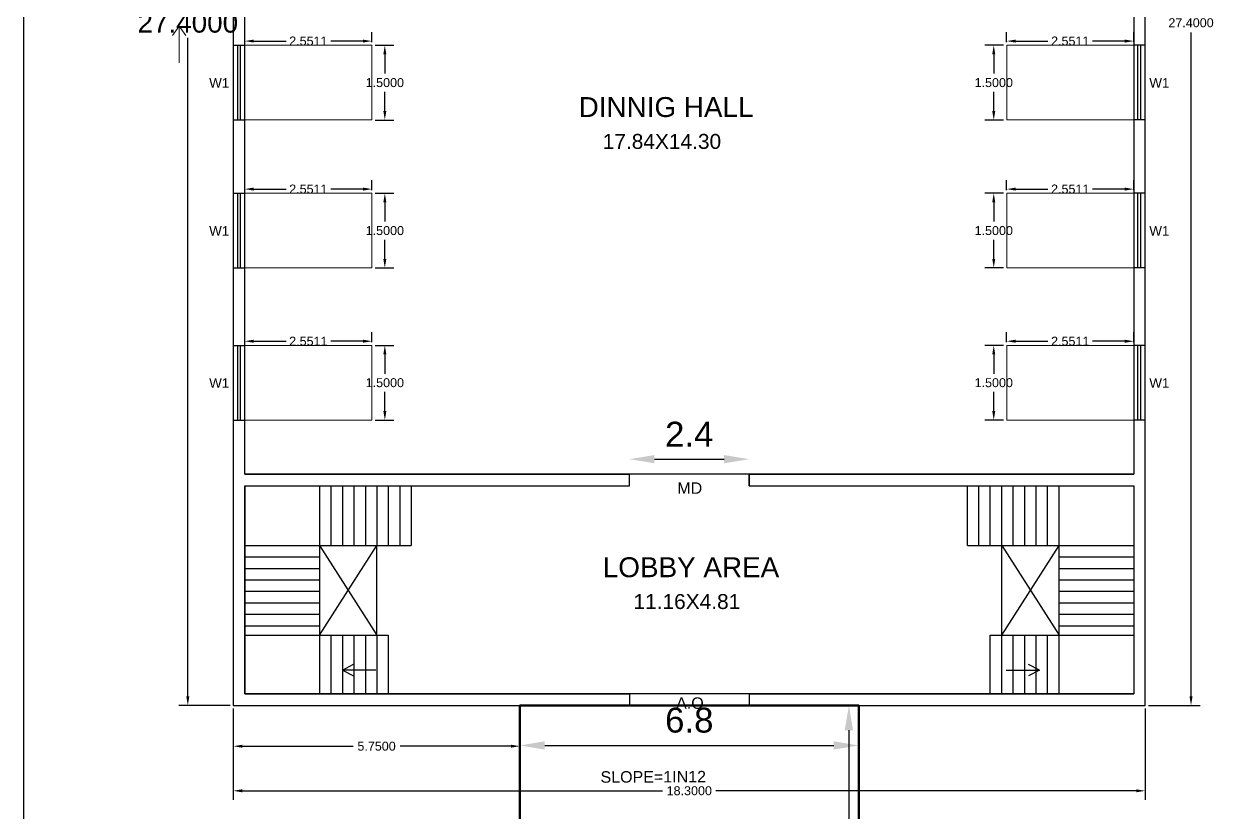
# Model space of a CAD drawing. Header units: metres. Extents: x 0 to 298, y 0 to 242.
# Drawn here: x 78.66 to 102.53, y 181.61 to 197.43 of the extents above; entities that cross this region are included whole.
import ezdxf
from ezdxf.enums import TextEntityAlignment as Align

# ---------------------------------------------------------------- set-up
doc = ezdxf.new("R2010")
doc.units = ezdxf.units.M
for name, color, linetype, lineweight in [('BLK_1_DA_RAMP_1', 7, 'Continuous', 50), ('BLK_1_FLR_0_ROOM_2_LIGHT_VENTILATION_1', 7, 'Continuous', 0), ('BLK_1_FLR_0_URINAL', 7, 'Continuous', 0)]:
    doc.layers.add(name, color=color, linetype=linetype, lineweight=lineweight)
for name, color, linetype in [('BLK_1_FLR_0_BLT_UP_AREA', 1, 'Continuous'), ('BLK_1_FLR_0_CARPET_AREA', 10, 'Continuous'), ('BLK_1_FLR_0_EXIT_WIDTH_DOOR', 2, 'Continuous'), ('BLK_1_FLR_0_REGULAR_ROOM_2', 117, 'Continuous'), ('BLK_1_FLR_0_STAIR_1', 1, 'Continuous')]:
    doc.layers.add(name, color=color, linetype=linetype)
doc.styles.add('ai', font='arial.ttf')
doc.styles.get("Standard").update_dxf_attribs({"font": 'arial.ttf', "height": 0.5})
doc.dimstyles.new('ISO-25', dxfattribs={"dimtxt": 2.5, "dimasz": 2.5, "dimexe": 1.25, "dimexo": 0.625, "dimtad": 1, "dimtxsty": 'Standard', "dimcen": 2.5, "dimadec": 0, "dimazin": 0, "dimtfac": 1, "dimtmove": 0, "dimatfit": 3, "dimfxl": 0, "dimarcsym": 0})
doc.dimstyles.get("Standard").update_dxf_attribs({"dimtxt": 0.18, "dimasz": 0.18, "dimexe": 0.18, "dimexo": 0.0625, "dimgap": 0.09, "dimtad": 0, "dimtih": 1, "dimtoh": 1, "dimdec": 4, "dimzin": 0, "dimdsep": 46, "dimtxsty": 'Standard', "dimcen": 0.09, "dimadec": 0, "dimazin": 0, "dimtfac": 1, "dimtdec": 4, "dimtofl": 0, "dimtmove": 0, "dimatfit": 3, "dimfxl": 0, "dimtolj": 1, "dimtzin": 0, "dimarcsym": 0})

# ---------------------------------------------------------------- blocks, each defined once
blk = doc.blocks.new('*D49')
at = {"color": 0, "lineweight": -2, "ltscale": 25}
for p, q in [((82.806, 211.151), (81.775, 211.151)), ((81.955, 210.971), (81.955, 197.755)), ((81.955, 183.931), (81.955, 197.147)), ((82.806, 183.751), (81.775, 183.751))]:
    blk.add_line(p, q, dxfattribs=at)
at = {"color": 0, "ltscale": 25}
for points in [[(81.925, 210.971), (81.985, 210.971), (81.955, 211.151)], [(81.925, 183.931), (81.985, 183.931), (81.955, 183.751)]]:
    blk.add_solid(points, dxfattribs=at)
at = {"layer": 'DEFPOINTS', "color": 0, "ltscale": 25}
for p in [(81.955, 211.151), (82.868, 211.151), (82.868, 183.751)]:
    blk.add_point(p, dxfattribs=at)
at = {"color": 0, "ltscale": 25, "insert": (81.955, 197.451), "char_height": 0.4, "attachment_point": 5}
blk.add_mtext('\\A1;27.4000', dxfattribs=at)
blk = doc.blocks.new('*D50')
at = {"color": 0, "lineweight": -2, "ltscale": 25}
for p, q in [((82.868, 183.689), (82.868, 181.857)), ((101.168, 183.689), (101.168, 181.857)), ((83.048, 182.037), (91.484, 182.037)), ((100.988, 182.037), (92.553, 182.037))]:
    blk.add_line(p, q, dxfattribs=at)
at = {"color": 0, "ltscale": 25}
for points in [[(83.048, 182.067), (83.048, 182.007), (82.868, 182.037)], [(100.988, 182.067), (100.988, 182.007), (101.168, 182.037)]]:
    blk.add_solid(points, dxfattribs=at)
at = {"layer": 'DEFPOINTS', "color": 0, "ltscale": 25}
for p in [(82.868, 183.751), (101.168, 183.751), (101.168, 182.037)]:
    blk.add_point(p, dxfattribs=at)
at = {"color": 0, "ltscale": 25, "insert": (92.018, 182.037), "char_height": 0.18, "attachment_point": 5}
blk.add_mtext('\\A1;18.3000', dxfattribs=at)
blk = doc.blocks.new('*D51')
at = {"color": 0, "lineweight": -2, "ltscale": 25}
for p, q in [((82.868, 183.689), (82.868, 182.752)), ((88.618, 183.689), (88.618, 182.752)), ((83.048, 182.932), (85.27, 182.932)), ((88.438, 182.932), (86.217, 182.932))]:
    blk.add_line(p, q, dxfattribs=at)
at = {"color": 0, "ltscale": 25}
for points in [[(83.048, 182.962), (83.048, 182.902), (82.868, 182.932)], [(88.438, 182.962), (88.438, 182.902), (88.618, 182.932)]]:
    blk.add_solid(points, dxfattribs=at)
at = {"layer": 'DEFPOINTS', "color": 0, "ltscale": 25}
for p in [(82.868, 183.751), (88.618, 183.751), (88.618, 182.932)]:
    blk.add_point(p, dxfattribs=at)
at = {"color": 0, "ltscale": 25, "insert": (85.743, 182.932), "char_height": 0.18, "attachment_point": 5}
blk.add_mtext('\\A1;5.7500', dxfattribs=at)
blk = doc.blocks.new('*D52')
at = {"color": 0, "lineweight": -2, "ltscale": 25}
for p, q in [((101.231, 211.151), (102.267, 211.151)), ((102.087, 210.971), (102.087, 197.643)), ((102.087, 183.931), (102.087, 197.259)), ((101.231, 183.751), (102.267, 183.751))]:
    blk.add_line(p, q, dxfattribs=at)
at = {"color": 0, "ltscale": 25}
for points in [[(102.057, 210.971), (102.117, 210.971), (102.087, 211.151)], [(102.057, 183.931), (102.117, 183.931), (102.087, 183.751)]]:
    blk.add_solid(points, dxfattribs=at)
at = {"layer": 'DEFPOINTS', "color": 0, "ltscale": 25}
for p in [(101.168, 211.151), (102.087, 211.151), (101.168, 183.751)]:
    blk.add_point(p, dxfattribs=at)
at = {"color": 0, "ltscale": 25, "insert": (102.087, 197.451), "char_height": 0.18, "attachment_point": 5}
blk.add_mtext('\\A1;27.4000', dxfattribs=at)
blk = doc.blocks.new('*D82')
at = {"layer": 'BLK_1_FLR_0_ROOM_2_LIGHT_VENTILATION_1', "color": 0, "lineweight": -2, "ltscale": 25}
for p, q in [((83.098, 197.063), (83.098, 197.264)), ((85.65, 197.063), (85.65, 197.264)), ((83.278, 197.084), (83.926, 197.084)), ((85.47, 197.084), (84.822, 197.084))]:
    blk.add_line(p, q, dxfattribs=at)
at = {"layer": 'BLK_1_FLR_0_ROOM_2_LIGHT_VENTILATION_1', "color": 0, "ltscale": 25}
for points in [[(83.278, 197.114), (83.278, 197.054), (83.098, 197.084)], [(85.47, 197.114), (85.47, 197.054), (85.65, 197.084)]]:
    blk.add_solid(points, dxfattribs=at)
at = {"layer": 'DEFPOINTS', "color": 0, "ltscale": 25}
for p in [(83.098, 197), (85.65, 197.084), (85.65, 197)]:
    blk.add_point(p, dxfattribs=at)
at = {"layer": 'BLK_1_FLR_0_ROOM_2_LIGHT_VENTILATION_1', "color": 0, "ltscale": 25, "insert": (84.374, 197.084), "char_height": 0.18, "attachment_point": 5}
blk.add_mtext('\\A1;2.5511', dxfattribs=at)
blk = doc.blocks.new('*D83')
at = {"layer": 'BLK_1_FLR_0_ROOM_2_LIGHT_VENTILATION_1', "color": 0, "lineweight": -2, "ltscale": 25}
for p, q in [((85.712, 197), (86.089, 197)), ((85.909, 196.82), (85.909, 196.432)), ((85.909, 195.68), (85.909, 196.068)), ((85.712, 195.5), (86.089, 195.5))]:
    blk.add_line(p, q, dxfattribs=at)
at = {"layer": 'BLK_1_FLR_0_ROOM_2_LIGHT_VENTILATION_1', "color": 0, "ltscale": 25}
for points in [[(85.879, 196.82), (85.939, 196.82), (85.909, 197)], [(85.879, 195.68), (85.939, 195.68), (85.909, 195.5)]]:
    blk.add_solid(points, dxfattribs=at)
at = {"layer": 'DEFPOINTS', "color": 0, "ltscale": 25}
for p in [(85.65, 197), (85.65, 195.5), (85.909, 195.5)]:
    blk.add_point(p, dxfattribs=at)
at = {"layer": 'BLK_1_FLR_0_ROOM_2_LIGHT_VENTILATION_1', "color": 0, "ltscale": 25, "insert": (85.909, 196.25), "char_height": 0.18, "attachment_point": 5}
blk.add_mtext('\\A1;1.5000', dxfattribs=at)
blk = doc.blocks.new('*D84')
at = {"layer": 'BLK_1_FLR_0_ROOM_2_LIGHT_VENTILATION_1', "color": 0, "lineweight": -2, "ltscale": 25}
for p, q in [((83.098, 194.093), (83.098, 194.293)), ((85.65, 194.093), (85.65, 194.293)), ((83.278, 194.113), (83.926, 194.113)), ((85.47, 194.113), (84.822, 194.113))]:
    blk.add_line(p, q, dxfattribs=at)
at = {"layer": 'BLK_1_FLR_0_ROOM_2_LIGHT_VENTILATION_1', "color": 0, "ltscale": 25}
for points in [[(83.278, 194.143), (83.278, 194.083), (83.098, 194.113)], [(85.47, 194.143), (85.47, 194.083), (85.65, 194.113)]]:
    blk.add_solid(points, dxfattribs=at)
at = {"layer": 'DEFPOINTS', "color": 0, "ltscale": 25}
for p in [(85.65, 194.113), (83.098, 194.03), (85.65, 194.03)]:
    blk.add_point(p, dxfattribs=at)
at = {"layer": 'BLK_1_FLR_0_ROOM_2_LIGHT_VENTILATION_1', "color": 0, "ltscale": 25, "insert": (84.374, 194.113), "char_height": 0.18, "attachment_point": 5}
blk.add_mtext('\\A1;2.5511', dxfattribs=at)
blk = doc.blocks.new('*D85')
at = {"layer": 'BLK_1_FLR_0_ROOM_2_LIGHT_VENTILATION_1', "color": 0, "lineweight": -2, "ltscale": 25}
for p, q in [((85.712, 194.03), (86.089, 194.03)), ((85.909, 193.85), (85.909, 193.462)), ((85.909, 192.71), (85.909, 193.098)), ((85.712, 192.53), (86.089, 192.53))]:
    blk.add_line(p, q, dxfattribs=at)
at = {"layer": 'BLK_1_FLR_0_ROOM_2_LIGHT_VENTILATION_1', "color": 0, "ltscale": 25}
for points in [[(85.879, 193.85), (85.939, 193.85), (85.909, 194.03)], [(85.879, 192.71), (85.939, 192.71), (85.909, 192.53)]]:
    blk.add_solid(points, dxfattribs=at)
at = {"layer": 'DEFPOINTS', "color": 0, "ltscale": 25}
for p in [(85.65, 194.03), (85.65, 192.53), (85.909, 192.53)]:
    blk.add_point(p, dxfattribs=at)
at = {"layer": 'BLK_1_FLR_0_ROOM_2_LIGHT_VENTILATION_1', "color": 0, "ltscale": 25, "insert": (85.909, 193.28), "char_height": 0.18, "attachment_point": 5}
blk.add_mtext('\\A1;1.5000', dxfattribs=at)
blk = doc.blocks.new('*D86')
at = {"layer": 'BLK_1_FLR_0_ROOM_2_LIGHT_VENTILATION_1', "color": 0, "lineweight": -2, "ltscale": 25}
for p, q in [((83.098, 191.039), (83.098, 191.24)), ((85.65, 191.039), (85.65, 191.24)), ((83.278, 191.06), (83.926, 191.06)), ((85.47, 191.06), (84.822, 191.06))]:
    blk.add_line(p, q, dxfattribs=at)
at = {"layer": 'BLK_1_FLR_0_ROOM_2_LIGHT_VENTILATION_1', "color": 0, "ltscale": 25}
for points in [[(83.278, 191.09), (83.278, 191.03), (83.098, 191.06)], [(85.47, 191.09), (85.47, 191.03), (85.65, 191.06)]]:
    blk.add_solid(points, dxfattribs=at)
at = {"layer": 'DEFPOINTS', "color": 0, "ltscale": 25}
for p in [(83.098, 190.977), (85.65, 191.06), (85.65, 190.977)]:
    blk.add_point(p, dxfattribs=at)
at = {"layer": 'BLK_1_FLR_0_ROOM_2_LIGHT_VENTILATION_1', "color": 0, "ltscale": 25, "insert": (84.374, 191.06), "char_height": 0.18, "attachment_point": 5}
blk.add_mtext('\\A1;2.5511', dxfattribs=at)
blk = doc.blocks.new('*D87')
at = {"layer": 'BLK_1_FLR_0_ROOM_2_LIGHT_VENTILATION_1', "color": 0, "lineweight": -2, "ltscale": 25}
for p, q in [((85.712, 190.977), (86.089, 190.977)), ((85.909, 190.797), (85.909, 190.409)), ((85.909, 189.657), (85.909, 190.045)), ((85.712, 189.477), (86.089, 189.477))]:
    blk.add_line(p, q, dxfattribs=at)
at = {"layer": 'BLK_1_FLR_0_ROOM_2_LIGHT_VENTILATION_1', "color": 0, "ltscale": 25}
for points in [[(85.879, 190.797), (85.939, 190.797), (85.909, 190.977)], [(85.879, 189.657), (85.939, 189.657), (85.909, 189.477)]]:
    blk.add_solid(points, dxfattribs=at)
at = {"layer": 'DEFPOINTS', "color": 0, "ltscale": 25}
for p in [(85.65, 190.977), (85.65, 189.477), (85.909, 189.477)]:
    blk.add_point(p, dxfattribs=at)
at = {"layer": 'BLK_1_FLR_0_ROOM_2_LIGHT_VENTILATION_1', "color": 0, "ltscale": 25, "insert": (85.909, 190.227), "char_height": 0.18, "attachment_point": 5}
blk.add_mtext('\\A1;1.5000', dxfattribs=at)
blk = doc.blocks.new('*D90')
at = {"layer": 'BLK_1_FLR_0_ROOM_2_LIGHT_VENTILATION_1', "color": 0, "lineweight": -2, "ltscale": 25}
for p, q in [((98.387, 197.063), (98.387, 197.264)), ((100.938, 197.063), (100.938, 197.264)), ((98.567, 197.084), (99.215, 197.084)), ((100.758, 197.084), (100.111, 197.084))]:
    blk.add_line(p, q, dxfattribs=at)
at = {"layer": 'BLK_1_FLR_0_ROOM_2_LIGHT_VENTILATION_1', "color": 0, "ltscale": 25}
for points in [[(98.567, 197.114), (98.567, 197.054), (98.387, 197.084)], [(100.758, 197.114), (100.758, 197.054), (100.938, 197.084)]]:
    blk.add_solid(points, dxfattribs=at)
at = {"layer": 'DEFPOINTS', "color": 0, "ltscale": 25}
for p in [(98.387, 197.084), (98.387, 197), (100.938, 197)]:
    blk.add_point(p, dxfattribs=at)
at = {"layer": 'BLK_1_FLR_0_ROOM_2_LIGHT_VENTILATION_1', "color": 0, "ltscale": 25, "insert": (99.663, 197.084), "char_height": 0.18, "attachment_point": 5}
blk.add_mtext('\\A1;2.5511', dxfattribs=at)
blk = doc.blocks.new('*D91')
at = {"layer": 'BLK_1_FLR_0_ROOM_2_LIGHT_VENTILATION_1', "color": 0, "lineweight": -2, "ltscale": 25}
for p, q in [((98.325, 197), (97.948, 197)), ((98.128, 196.82), (98.128, 196.432)), ((98.128, 195.68), (98.128, 196.068)), ((98.325, 195.5), (97.948, 195.5))]:
    blk.add_line(p, q, dxfattribs=at)
at = {"layer": 'BLK_1_FLR_0_ROOM_2_LIGHT_VENTILATION_1', "color": 0, "ltscale": 25}
for points in [[(98.098, 196.82), (98.158, 196.82), (98.128, 197)], [(98.098, 195.68), (98.158, 195.68), (98.128, 195.5)]]:
    blk.add_solid(points, dxfattribs=at)
at = {"layer": 'DEFPOINTS', "color": 0, "ltscale": 25}
for p in [(98.387, 197), (98.128, 195.5), (98.387, 195.5)]:
    blk.add_point(p, dxfattribs=at)
at = {"layer": 'BLK_1_FLR_0_ROOM_2_LIGHT_VENTILATION_1', "color": 0, "ltscale": 25, "insert": (98.128, 196.25), "char_height": 0.18, "attachment_point": 5}
blk.add_mtext('\\A1;1.5000', dxfattribs=at)
blk = doc.blocks.new('*D92')
at = {"layer": 'BLK_1_FLR_0_ROOM_2_LIGHT_VENTILATION_1', "color": 0, "lineweight": -2, "ltscale": 25}
for p, q in [((98.387, 194.093), (98.387, 194.293)), ((100.938, 194.093), (100.938, 194.293)), ((98.567, 194.113), (99.215, 194.113)), ((100.758, 194.113), (100.111, 194.113))]:
    blk.add_line(p, q, dxfattribs=at)
at = {"layer": 'BLK_1_FLR_0_ROOM_2_LIGHT_VENTILATION_1', "color": 0, "ltscale": 25}
for points in [[(98.567, 194.143), (98.567, 194.083), (98.387, 194.113)], [(100.758, 194.143), (100.758, 194.083), (100.938, 194.113)]]:
    blk.add_solid(points, dxfattribs=at)
at = {"layer": 'DEFPOINTS', "color": 0, "ltscale": 25}
for p in [(98.387, 194.113), (98.387, 194.03), (100.938, 194.03)]:
    blk.add_point(p, dxfattribs=at)
at = {"layer": 'BLK_1_FLR_0_ROOM_2_LIGHT_VENTILATION_1', "color": 0, "ltscale": 25, "insert": (99.663, 194.113), "char_height": 0.18, "attachment_point": 5}
blk.add_mtext('\\A1;2.5511', dxfattribs=at)
blk = doc.blocks.new('*D93')
at = {"layer": 'BLK_1_FLR_0_ROOM_2_LIGHT_VENTILATION_1', "color": 0, "lineweight": -2, "ltscale": 25}
for p, q in [((98.325, 194.03), (97.948, 194.03)), ((98.128, 193.85), (98.128, 193.462)), ((98.128, 192.71), (98.128, 193.098)), ((98.325, 192.53), (97.948, 192.53))]:
    blk.add_line(p, q, dxfattribs=at)
at = {"layer": 'BLK_1_FLR_0_ROOM_2_LIGHT_VENTILATION_1', "color": 0, "ltscale": 25}
for points in [[(98.098, 193.85), (98.158, 193.85), (98.128, 194.03)], [(98.098, 192.71), (98.158, 192.71), (98.128, 192.53)]]:
    blk.add_solid(points, dxfattribs=at)
at = {"layer": 'DEFPOINTS', "color": 0, "ltscale": 25}
for p in [(98.387, 194.03), (98.128, 192.53), (98.387, 192.53)]:
    blk.add_point(p, dxfattribs=at)
at = {"layer": 'BLK_1_FLR_0_ROOM_2_LIGHT_VENTILATION_1', "color": 0, "ltscale": 25, "insert": (98.128, 193.28), "char_height": 0.18, "attachment_point": 5}
blk.add_mtext('\\A1;1.5000', dxfattribs=at)
blk = doc.blocks.new('*D94')
at = {"layer": 'BLK_1_FLR_0_ROOM_2_LIGHT_VENTILATION_1', "color": 0, "lineweight": -2, "ltscale": 25}
for p, q in [((98.387, 191.039), (98.387, 191.24)), ((100.938, 191.039), (100.938, 191.24)), ((98.567, 191.06), (99.215, 191.06)), ((100.758, 191.06), (100.111, 191.06))]:
    blk.add_line(p, q, dxfattribs=at)
at = {"layer": 'BLK_1_FLR_0_ROOM_2_LIGHT_VENTILATION_1', "color": 0, "ltscale": 25}
for points in [[(98.567, 191.09), (98.567, 191.03), (98.387, 191.06)], [(100.758, 191.09), (100.758, 191.03), (100.938, 191.06)]]:
    blk.add_solid(points, dxfattribs=at)
at = {"layer": 'DEFPOINTS', "color": 0, "ltscale": 25}
for p in [(98.387, 191.06), (98.387, 190.977), (100.938, 190.977)]:
    blk.add_point(p, dxfattribs=at)
at = {"layer": 'BLK_1_FLR_0_ROOM_2_LIGHT_VENTILATION_1', "color": 0, "ltscale": 25, "insert": (99.663, 191.06), "char_height": 0.18, "attachment_point": 5}
blk.add_mtext('\\A1;2.5511', dxfattribs=at)
blk = doc.blocks.new('*D95')
at = {"layer": 'BLK_1_FLR_0_ROOM_2_LIGHT_VENTILATION_1', "color": 0, "lineweight": -2, "ltscale": 25}
for p, q in [((98.325, 190.977), (97.948, 190.977)), ((98.128, 190.797), (98.128, 190.409)), ((98.128, 189.657), (98.128, 190.045)), ((98.325, 189.477), (97.948, 189.477))]:
    blk.add_line(p, q, dxfattribs=at)
at = {"layer": 'BLK_1_FLR_0_ROOM_2_LIGHT_VENTILATION_1', "color": 0, "ltscale": 25}
for points in [[(98.098, 190.797), (98.158, 190.797), (98.128, 190.977)], [(98.098, 189.657), (98.158, 189.657), (98.128, 189.477)]]:
    blk.add_solid(points, dxfattribs=at)
at = {"layer": 'DEFPOINTS', "color": 0, "ltscale": 25}
for p in [(98.387, 190.977), (98.128, 189.477), (98.387, 189.477)]:
    blk.add_point(p, dxfattribs=at)
at = {"layer": 'BLK_1_FLR_0_ROOM_2_LIGHT_VENTILATION_1', "color": 0, "ltscale": 25, "insert": (98.128, 190.227), "char_height": 0.18, "attachment_point": 5}
blk.add_mtext('\\A1;1.5000', dxfattribs=at)
blk = doc.blocks.new('*D138')
at = {"layer": 'BLK_1_FLR_0_EXIT_WIDTH_DOOR', "color": 2, "lineweight": -2}
blk.add_line((91.318, 188.693), (92.718, 188.693), dxfattribs=at)
at = {"layer": 'BLK_1_FLR_0_EXIT_WIDTH_DOOR', "color": 2}
for points in [[(91.318, 188.776), (91.318, 188.61), (90.818, 188.693)], [(92.718, 188.776), (92.718, 188.61), (93.218, 188.693)]]:
    blk.add_solid(points, dxfattribs=at)
at = {"layer": 'DEFPOINTS', "color": 0}
for p in [(93.218, 188.693), (90.818, 188.391), (93.218, 188.391)]:
    blk.add_point(p, dxfattribs=at)
at = {"layer": 'BLK_1_FLR_0_EXIT_WIDTH_DOOR', "color": 2, "insert": (92.018, 189.194), "char_height": 0.5, "attachment_point": 5}
blk.add_mtext('2.4', dxfattribs=at)
blk = doc.blocks.new('*D142')
at = {"layer": 'BLK_1_DA_RAMP_1', "color": 0, "lineweight": -2}
blk.add_line((89.118, 182.947), (94.918, 182.947), dxfattribs=at)
at = {"layer": 'BLK_1_DA_RAMP_1', "color": 0}
for points in [[(89.118, 183.031), (89.118, 182.864), (88.618, 182.947)], [(94.918, 183.031), (94.918, 182.864), (95.418, 182.947)]]:
    blk.add_solid(points, dxfattribs=at)
at = {"layer": 'DEFPOINTS', "color": 0}
for p in [(88.618, 183.751), (95.418, 183.751), (95.418, 182.947)]:
    blk.add_point(p, dxfattribs=at)
at = {"layer": 'BLK_1_DA_RAMP_1', "color": 0, "insert": (92.018, 183.452), "char_height": 0.5, "attachment_point": 5}
blk.add_mtext('6.8', dxfattribs=at)
blk = doc.blocks.new('*D143')
at = {"layer": 'BLK_1_DA_RAMP_1', "color": 2, "lineweight": -2}
blk.add_line((95.221, 183.251), (95.221, 178.251), dxfattribs=at)
at = {"layer": 'BLK_1_DA_RAMP_1', "color": 2}
for points in [[(95.137, 183.251), (95.304, 183.251), (95.221, 183.751)], [(95.137, 178.251), (95.304, 178.251), (95.221, 177.751)]]:
    blk.add_solid(points, dxfattribs=at)
at = {"layer": 'DEFPOINTS', "color": 0}
for p in [(95.418, 183.751), (95.221, 177.751), (95.418, 177.751)]:
    blk.add_point(p, dxfattribs=at)
at = {"layer": 'BLK_1_DA_RAMP_1', "color": 2, "insert": (94.715, 180.751), "char_height": 0.5, "attachment_point": 5, "rotation": 90}
blk.add_mtext('6', dxfattribs=at)

msp = doc.modelspace()

# ---------------------------------------------------------------- linework, layer by layer
for p, q in [((78.66366, 176.03468), (78.66366, 232.92204)), ((82.86848, 197.0004), (83.09848, 197.0004)), ((82.86848, 197.0004), (83.09848, 197.0004)), ((82.95793, 195.5004), (82.95793, 197.0004)), ((82.95793, 195.5004), (82.95793, 197.0004)), ((83.01492, 195.5004), (83.01492, 197.0004)), ((83.01492, 195.5004), (83.01492, 197.0004)), ((101.16848, 197.0004), (100.93848, 197.0004)), ((101.16848, 197.0004), (100.93848, 197.0004)), ((101.02204, 195.5004), (101.02204, 197.0004)), ((101.02204, 195.5004), (101.02204, 197.0004)), ((101.07903, 195.5004), (101.07903, 197.0004)), ((101.07903, 195.5004), (101.07903, 197.0004)), ((82.86848, 195.5004), (83.09848, 195.5004)), ((82.86848, 195.5004), (83.09848, 195.5004)), ((101.16848, 195.5004), (100.93848, 195.5004)), ((101.16848, 195.5004), (100.93848, 195.5004)), ((82.86848, 194.03019), (83.09848, 194.03019)), ((82.86848, 194.03019), (83.09848, 194.03019)), ((82.95793, 192.53019), (82.95793, 194.03019)), ((82.95793, 192.53019), (82.95793, 194.03019)), ((83.01492, 192.53019), (83.01492, 194.03019)), ((83.01492, 192.53019), (83.01492, 194.03019)), ((101.16848, 194.03019), (100.93848, 194.03019)), ((101.16848, 194.03019), (100.93848, 194.03019)), ((101.02204, 192.53019), (101.02204, 194.03019)), ((101.02204, 192.53019), (101.02204, 194.03019)), ((101.07903, 192.53019), (101.07903, 194.03019)), ((101.07903, 192.53019), (101.07903, 194.03019)), ((82.86848, 192.53019), (83.09848, 192.53019)), ((82.86848, 192.53019), (83.09848, 192.53019)), ((101.16848, 192.53019), (100.93848, 192.53019)), ((101.16848, 192.53019), (100.93848, 192.53019)), ((82.86848, 190.97691), (83.09848, 190.97691)), ((82.86848, 190.97691), (83.09848, 190.97691)), ((82.95793, 189.47691), (82.95793, 190.97691)), ((82.95793, 189.47691), (82.95793, 190.97691)), ((83.01492, 189.47691), (83.01492, 190.97691)), ((83.01492, 189.47691), (83.01492, 190.97691)), ((101.16848, 190.97691), (100.93848, 190.97691)), ((101.16848, 190.97691), (100.93848, 190.97691)), ((101.02204, 189.47691), (101.02204, 190.97691)), ((101.02204, 189.47691), (101.02204, 190.97691)), ((101.07903, 189.47691), (101.07903, 190.97691)), ((101.07903, 189.47691), (101.07903, 190.97691)), ((82.86848, 189.47691), (83.09848, 189.47691)), ((82.86848, 189.47691), (83.09848, 189.47691)), ((101.16848, 189.47691), (100.93848, 189.47691)), ((101.16848, 189.47691), (100.93848, 189.47691)), ((98.37822, 184.45735), (99.04824, 184.45735)), ((99.04824, 184.45735), (98.82632, 184.34209))]:
    msp.add_line(p, q)
at = {"lineweight": 0}
for p, q in [((81.78342, 197.38083), (81.64812, 197.19647)), ((81.78342, 197.38083), (81.64812, 197.19647)), ((81.78342, 197.38083), (81.91873, 197.19647)), ((81.78342, 196.64928), (81.78342, 197.38083)), ((81.78342, 197.38083), (81.91873, 197.19647)), ((81.78342, 196.64928), (81.78342, 197.38083))]:
    msp.add_line(p, q, dxfattribs=at)
at = {"color": 1, "ltscale": 25}
for p, q in [((83.09848, 188.39112), (90.81848, 188.39112)), ((90.81848, 188.16112), (90.81848, 188.39112)), ((93.21848, 188.39112), (100.93848, 188.39112)), ((93.21848, 188.16112), (93.21848, 188.39112)), ((83.09848, 188.16112), (90.81848, 188.16112)), ((83.09848, 188.16112), (83.09848, 183.98112)), ((93.21848, 188.16112), (100.93848, 188.16112)), ((98.28848, 185.16112), (98.28848, 186.96112)), ((98.28848, 185.16112), (99.43848, 186.96112)), ((98.28848, 186.96112), (99.43848, 185.16112)), ((99.04824, 184.45735), (98.82632, 184.5726))]:
    msp.add_line(p, q, dxfattribs=at)
at = {"color": 0, "ltscale": 25}
for p, q in [((90.81848, 183.98112), (90.81848, 183.75112)), ((93.21848, 183.98112), (93.21848, 183.75112)), ((93.21848, 183.98112), (93.21848, 183.98112))]:
    msp.add_line(p, q, dxfattribs=at)
msp.add_lwpolyline([(100.93848, 188.39112), (100.93848, 188.39112), (100.93848, 188.39112), (100.93848, 188.39112)], close=True, dxfattribs=at)
at = {"color": 1, "ltscale": 25}
for points in [[(100.93848, 188.16112), (100.93848, 183.98112)], [(83.09848, 183.98112), (90.81848, 183.98112)], [(93.21848, 183.98112), (100.93848, 183.98112)]]:
    msp.add_lwpolyline(points, dxfattribs=at)
at = {"color": 45}
msp.add_lwpolyline([(82.86848, 183.75112), (90.81848, 183.75112)], dxfattribs=at)
at = {"layer": 'BLK_1_DA_RAMP_1', "color": 1}
msp.add_lwpolyline([(95.41848, 177.75112), (95.41848, 183.75112), (88.61848, 183.75112), (88.61848, 177.75112)], close=True, dxfattribs=at)
at = {"layer": 'BLK_1_FLR_0_BLT_UP_AREA', "color": 8}
msp.add_lwpolyline([(101.16848, 183.75112), (101.16848, 211.15112), (82.86848, 211.15112), (82.86848, 183.75112)], close=True, dxfattribs=at)
at = {"layer": 'BLK_1_FLR_0_CARPET_AREA', "color": 8, "ltscale": 25}
msp.add_lwpolyline([(83.09848, 183.98112), (83.09848, 188.16112), (90.81848, 188.16112), (90.81848, 188.39112), (83.09848, 188.39112), (83.09848, 202.69112), (86.95848, 202.69112), (86.95848, 202.92112), (83.09848, 202.92112), (83.09848, 210.92112), (95.90848, 210.92112), (95.90848, 202.92112), (96.13848, 202.92112), (96.13848, 205.06112), (96.13848, 210.92112), (100.93848, 210.92112), (100.93848, 188.39112), (93.21848, 188.39112), (93.21848, 188.16112), (100.93848, 188.16112), (100.93848, 183.98112)], close=True, dxfattribs=at)
at = {"layer": 'BLK_1_FLR_0_REGULAR_ROOM_2', "color": 2}
msp.add_lwpolyline([(83.09848, 202.69112), (100.93848, 202.69112), (100.93848, 188.39112), (83.09848, 188.39112)], close=True, dxfattribs=at)
at = {"layer": 'BLK_1_FLR_0_ROOM_2_LIGHT_VENTILATION_1', "color": 232, "ltscale": 25}
for points in [[(83.09848, 197.0004), (85.64957, 197.0004), (85.64957, 195.5004), (83.09848, 195.5004)], [(100.93848, 197.0004), (98.38739, 197.0004), (98.38739, 195.5004), (100.93848, 195.5004)], [(83.09848, 194.03019), (85.64957, 194.03019), (85.64957, 192.53019), (83.09848, 192.53019)], [(100.93848, 194.03019), (98.38739, 194.03019), (98.38739, 192.53019), (100.93848, 192.53019)], [(83.09848, 190.97691), (85.64957, 190.97691), (85.64957, 189.47691), (83.09848, 189.47691)], [(100.93848, 190.97691), (98.38739, 190.97691), (98.38739, 189.47691), (100.93848, 189.47691)]]:
    msp.add_lwpolyline(points, close=True, dxfattribs=at)
at = {"layer": 'BLK_1_FLR_0_STAIR_1', "color": 1, "ltscale": 25}
for p, q in [((84.59848, 188.16112), (84.59848, 183.98112)), ((84.82848, 188.16112), (84.82848, 186.96112)), ((85.05848, 188.16112), (85.05848, 186.96112)), ((85.28848, 188.16112), (85.28848, 186.96112)), ((85.51848, 188.16112), (85.51848, 186.96112)), ((85.74848, 188.16112), (85.74848, 186.96112)), ((85.97848, 188.16112), (85.97848, 186.96112)), ((86.20848, 188.16112), (86.20848, 186.96112)), ((86.43848, 188.16112), (86.43848, 186.96112)), ((97.59848, 186.96112), (97.59848, 188.16112)), ((97.82848, 186.96112), (97.82848, 188.16112)), ((98.05848, 186.96112), (98.05848, 188.16112)), ((98.28848, 186.96112), (98.28848, 188.16112)), ((98.51848, 186.96112), (98.51848, 188.16112)), ((98.74848, 186.96112), (98.74848, 188.16112)), ((98.97848, 186.96112), (98.97848, 188.16112)), ((99.20848, 186.96112), (99.20848, 188.16112)), ((99.43848, 183.98112), (99.43848, 188.16112)), ((83.09848, 186.96112), (86.43848, 186.96112)), ((85.74848, 185.16112), (85.74848, 186.96112)), ((97.59848, 186.96112), (100.93848, 186.96112)), ((83.09848, 186.73112), (84.59848, 186.73112)), ((99.43848, 186.73112), (100.93848, 186.73112)), ((83.09848, 186.50112), (84.59848, 186.50112)), ((99.43848, 186.50112), (100.93848, 186.50112)), ((83.09848, 186.27112), (84.59848, 186.27112)), ((99.43848, 186.27112), (100.93848, 186.27112)), ((83.09848, 186.04112), (84.59848, 186.04112)), ((99.43848, 186.04112), (100.93848, 186.04112)), ((83.09848, 185.81112), (84.59848, 185.81112)), ((99.43848, 185.81112), (100.93848, 185.81112)), ((83.09848, 185.58112), (84.59848, 185.58112)), ((99.43848, 185.58112), (100.93848, 185.58112)), ((83.09848, 185.35112), (84.59848, 185.35112)), ((99.43848, 185.35112), (100.93848, 185.35112)), ((83.09848, 185.16112), (85.97848, 185.16112)), ((84.82848, 185.16112), (84.82848, 183.98112)), ((85.05848, 185.16112), (85.05848, 183.98112)), ((85.28848, 185.16112), (85.28848, 183.98112)), ((85.51848, 185.16112), (85.51848, 183.98112)), ((85.74848, 185.16112), (85.74848, 183.98112)), ((85.97848, 185.16112), (85.97848, 183.98112)), ((98.05848, 185.16112), (100.93848, 185.16112)), ((98.05848, 183.98112), (98.05848, 185.16112)), ((98.28848, 183.98112), (98.28848, 185.16112)), ((98.51848, 183.98112), (98.51848, 185.16112)), ((98.74848, 183.98112), (98.74848, 185.16112)), ((98.97848, 183.98112), (98.97848, 185.16112)), ((99.20848, 183.98112), (99.20848, 185.16112)), ((85.05983, 184.46081), (85.28175, 184.57607)), ((85.72984, 184.46081), (85.05983, 184.46081)), ((85.05983, 184.46081), (85.28175, 184.34556))]:
    msp.add_line(p, q, dxfattribs=at)
for points in [[(84.59848, 185.16112), (85.74848, 186.96112)], [(84.59848, 186.96112), (85.74848, 185.16112)]]:
    msp.add_lwpolyline(points, dxfattribs=at)
at = {"layer": 'BLK_1_FLR_0_URINAL', "color": 235, "ltscale": 25}
for points in [[(84.59848, 185.16112), (85.74848, 185.16112), (85.74848, 186.96112), (84.59848, 186.96112)], [(99.43848, 186.96112), (98.28848, 186.96112), (98.28848, 185.16112), (99.43848, 185.16112)]]:
    msp.add_lwpolyline(points, close=True, dxfattribs=at)

# ---------------------------------------------------------------- texts
at = {"style": 'ai'}
for s, height, p in [('W1', 0.191667, (82.58532, 196.24407)), ('W1', 0.191667, (101.45164, 196.24407)), ('DINNIG HALL', 0.4, (91.55256, 195.76002)), ('17.84X14.30', 0.3, (91.46947, 195.07055)), ('W1', 0.191667, (82.58532, 193.27387)), ('W1', 0.191667, (101.45164, 193.27387)), ('W1', 0.191667, (82.58532, 190.22058)), ('W1', 0.191667, (101.45164, 190.22058)), ('LOBBY AREA', 0.4, (92.05304, 186.52443)), ('11.16X4.81', 0.3, (91.96995, 185.83573))]:
    msp.add_text(s, height=height, dxfattribs=at).set_placement(p, align=Align.MIDDLE)
at = {"char_height": 0.23, "attachment_point": 1, "style": 'ai'}
for s, insert in [('{\\W8.35457;  }MD ', (90.28685, 188.22759)), ('{\\W8.12961;  }A.O', (90.30296, 183.91252))]:
    msp.add_mtext_dynamic_manual_height_columns(s, width=3.4419989, gutter_width=1, heights=[0], dxfattribs=dict(at, insert=insert))
at = {"layer": 'BLK_1_DA_RAMP_1', "color": 1, "insert": (90.23741, 182.1964), "char_height": 0.23, "width": 2.4108282, "attachment_point": 7, "rotation": 0.19461}
msp.add_mtext('SLOPE=1IN12', dxfattribs=at)

# ---------------------------------------------------------------- dimensions: what is measured, and where the dimension line sits
at = {"color": 0, "ltscale": 25}
for p1, p2, distance, override, picture, middle in [((82.86848, 183.75112), (82.86848, 211.15112), 0.9139, {"dimtxt": 0.4, "dimgap": 0.1}, '*D49', (81.95458, 197.45112)), ((101.16848, 183.75112), (101.16848, 211.15112), -0.91889, {"dimgap": 0.1}, '*D52', (102.08738, 197.45112)), ((82.86848, 183.75112), (101.16848, 183.75112), -1.71452, {"dimgap": 0.1}, '*D50', (92.01848, 182.0366)), ((82.86848, 183.75112), (88.61848, 183.75112), -0.81892, {"dimgap": 0.1}, '*D51', (85.74348, 182.9322))]:
    dim = msp.add_aligned_dim(p1=p1, p2=p2, distance=distance, dimstyle='Standard', override=override, dxfattribs=at)
    dim.commit()
    dim.dimension.update_dxf_attribs({"geometry": picture, "text_midpoint": middle})
at = {"layer": 'BLK_1_DA_RAMP_1', "color": 1}
dim = msp.add_linear_dim(base=(95.41848, 182.9472), p1=(88.61848, 183.75112), p2=(95.41848, 183.75112), dimstyle='ISO-25', override={"dimtxt": 0.5, "dimasz": 0.5, "dimgap": 0.25, "dimdsep": 46, "dimse1": 1, "dimse2": 1, "dimfxl": 12, "dimfxlon": 1, "dimarcsym": 2}, dxfattribs=at)
dim.commit()
dim.dimension.update_dxf_attribs({"geometry": '*D142', "text_midpoint": (92.01848, 183.45249)})
at = {"layer": 'BLK_1_DA_RAMP_1', "color": 2}
dim = msp.add_linear_dim(base=(95.22063, 177.75112), p1=(95.41848, 183.75112), p2=(95.41848, 177.75112), angle=90, dimstyle='ISO-25', override={"dimtxt": 0.5, "dimasz": 0.5, "dimgap": 0.25, "dimdsep": 46, "dimse1": 1, "dimse2": 1, "dimclrd": 2, "dimclrt": 2, "dimfxl": 12, "dimfxlon": 1, "dimarcsym": 2}, dxfattribs=at)
dim.commit()
dim.dimension.update_dxf_attribs({"geometry": '*D143', "text_midpoint": (94.71534, 180.75112)})
at = {"layer": 'BLK_1_FLR_0_EXIT_WIDTH_DOOR', "color": 2}
dim = msp.add_linear_dim(base=(93.21848, 188.69289), p1=(90.81848, 188.39112), p2=(93.21848, 188.39112), dimstyle='ISO-25', override={"dimtxt": 0.5, "dimasz": 0.5, "dimgap": 0.25, "dimdsep": 46, "dimse1": 1, "dimse2": 1, "dimclrd": 2, "dimclrt": 2, "dimfxl": 12, "dimfxlon": 1, "dimarcsym": 2}, dxfattribs=at)
dim.commit()
dim.dimension.update_dxf_attribs({"geometry": '*D138', "text_midpoint": (92.01848, 189.19391)})
at = {"layer": 'BLK_1_FLR_0_ROOM_2_LIGHT_VENTILATION_1', "color": 232, "ltscale": 25}
for p1, p2, distance, picture, middle in [((83.09848, 197.0004), (85.64957, 197.0004), 0.08317, '*D82', (84.37403, 197.08356)), ((100.93848, 197.0004), (98.38739, 197.0004), -0.08317, '*D90', (99.66293, 197.08356)), ((85.64957, 197.0004), (85.64957, 195.5004), 0.25921, '*D83', (85.90879, 196.2504)), ((98.38739, 197.0004), (98.38739, 195.5004), -0.25921, '*D91', (98.12818, 196.2504)), ((83.09848, 194.03019), (85.64957, 194.03019), 0.08317, '*D84', (84.37403, 194.11336)), ((100.93848, 194.03019), (98.38739, 194.03019), -0.08317, '*D92', (99.66293, 194.11336)), ((85.64957, 194.03019), (85.64957, 192.53019), 0.25921, '*D85', (85.90879, 193.28019)), ((98.38739, 194.03019), (98.38739, 192.53019), -0.25921, '*D93', (98.12818, 193.28019)), ((83.09848, 190.97691), (85.64957, 190.97691), 0.08317, '*D86', (84.37403, 191.06007)), ((100.93848, 190.97691), (98.38739, 190.97691), -0.08317, '*D94', (99.66293, 191.06007)), ((85.64957, 190.97691), (85.64957, 189.47691), 0.25921, '*D87', (85.90879, 190.22691)), ((98.38739, 190.97691), (98.38739, 189.47691), -0.25921, '*D95', (98.12818, 190.22691))]:
    dim = msp.add_aligned_dim(p1=p1, p2=p2, distance=distance, dimstyle='Standard', dxfattribs=at)
    dim.commit()
    dim.dimension.update_dxf_attribs({"geometry": picture, "text_midpoint": middle})

doc.saveas('drawing.dxf')
